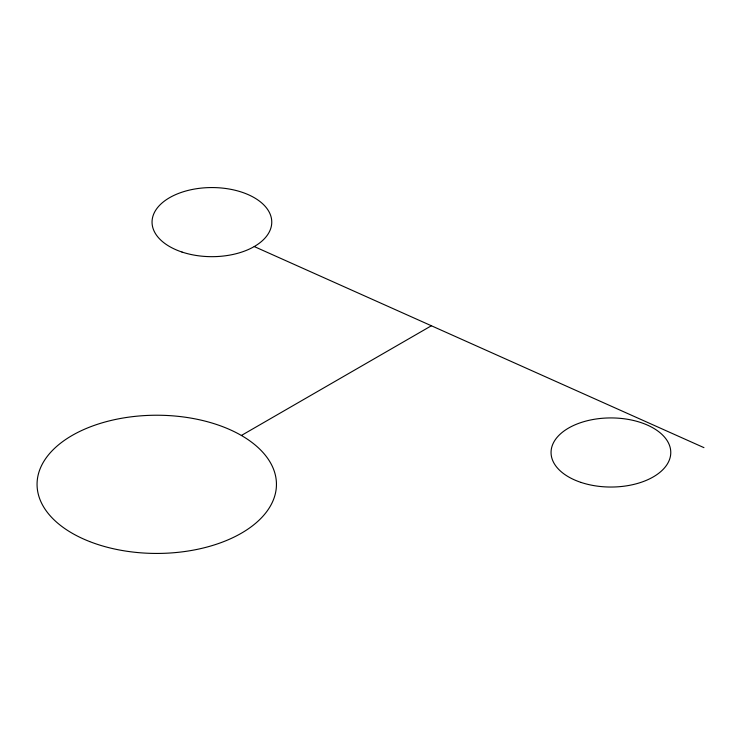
<?xml version="1.0" encoding="UTF-8"?>
<svg xmlns="http://www.w3.org/2000/svg" width="741" height="741" viewBox="0 0 741 741"><rect width="100%" height="100%" fill="white"/><g stroke="black" fill="none" stroke-linecap="round" stroke-linejoin="round"><path stroke-width="1.11" d="M241.39 435.467L431.392 325.762M254.237 246.549L703.95 447.638M181.99 252.042A59.845 34.549 0 0 0 271.762 222.115A59.845 34.549 0 0 0 181.99 192.188A59.845 34.549 0 0 0 181.99 252.042M89.652 541.56A119.699 69.108 0 0 0 276.143 489.264A119.699 69.108 0 0 0 104.444 422.175A119.699 69.108 0 0 0 89.652 541.56M581 482.41A59.845 34.549 0 0 0 670.772 452.482A59.845 34.549 0 0 0 581 422.555A59.845 34.549 0 0 0 581 482.41"/></g></svg>
